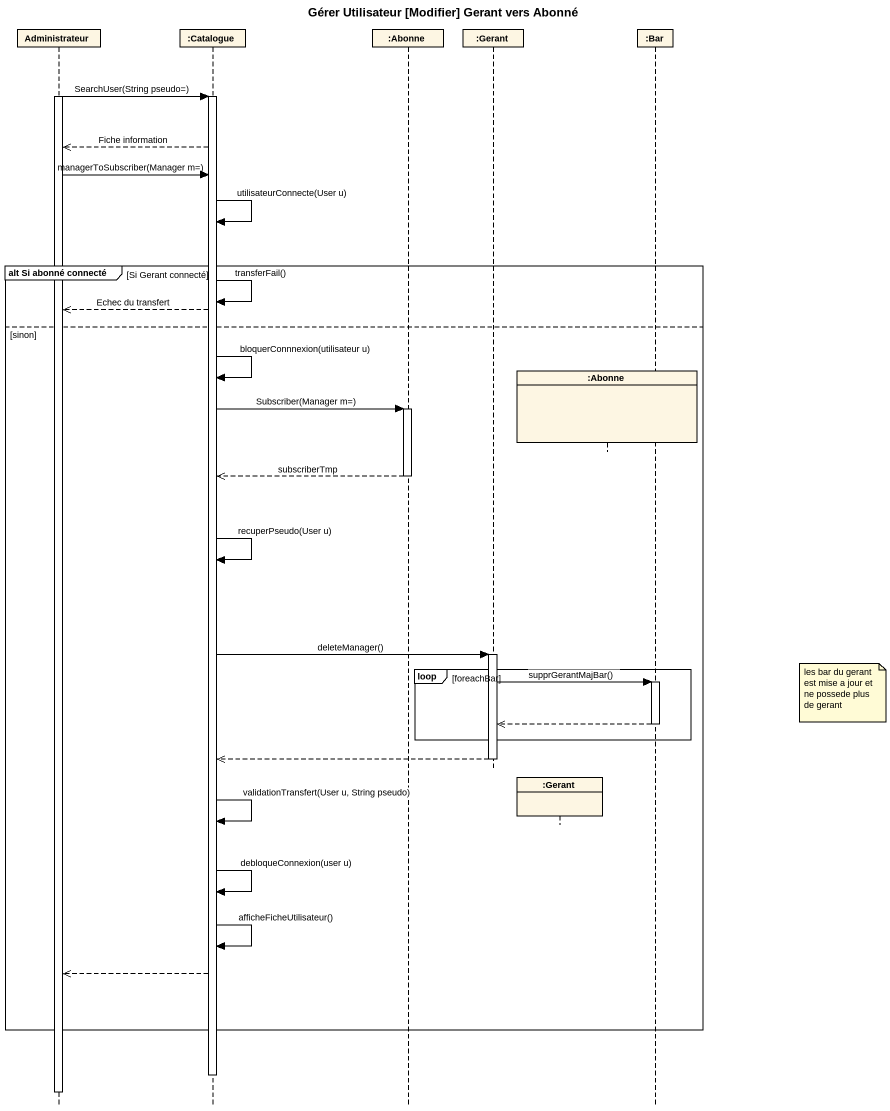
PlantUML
@startuml
title Gérer Utilisateur [Modifier] Gerant vers Abonné
hide footbox
participant Administrateur
participant ":Catalogue" as Catalogue
participant ":Abonne" as Abonne
participant ":Gerant" as Gerant
participant ":Gerant" as Gerant_2
participant ":Abonne" as Abonne_2
participant ":Bar" as Bar

activate Administrateur
Administrateur -> Catalogue : SearchUser(String pseudo=)
activate Catalogue
Catalogue -->> Administrateur : Fiche information
Administrateur -> Catalogue : managerToSubscriber(Manager m=)
Catalogue -> Catalogue : utilisateurConnecte(User u)
group alt Si abonné connecté [Si Gerant connecté]
  Catalogue -> Catalogue : transferFail()
  Catalogue -->> Administrateur : Echec du transfert
else sinon
  Catalogue -> Catalogue : bloquerConnnexion(utilisateur u)
  Catalogue -> Abonne : Subscriber(Manager m=)
  activate Abonne
  Abonne -->> Catalogue : subscriberTmp
  deactivate Abonne
  Catalogue -> Catalogue : recuperPseudo(User u)
  Catalogue -> Gerant : deleteManager()
  activate Gerant
  loop foreachBar
    Gerant -> Bar : supprGerantMajBar()
    activate Bar
    note right of Bar : les bar du gerant est mise a jour et ne possede plus de gerant
    Bar -->> Gerant
    deactivate Bar
  end
  Gerant -->> Catalogue
  deactivate Gerant
  Catalogue -> Catalogue : validationTransfert(User u, String pseudo)
  Catalogue -> Catalogue : debloqueConnexion(user u)
  Catalogue -> Catalogue : afficheFicheUtilisateur()
  Catalogue -->> Administrateur
end
deactivate Catalogue
deactivate Administrateur
@enduml
